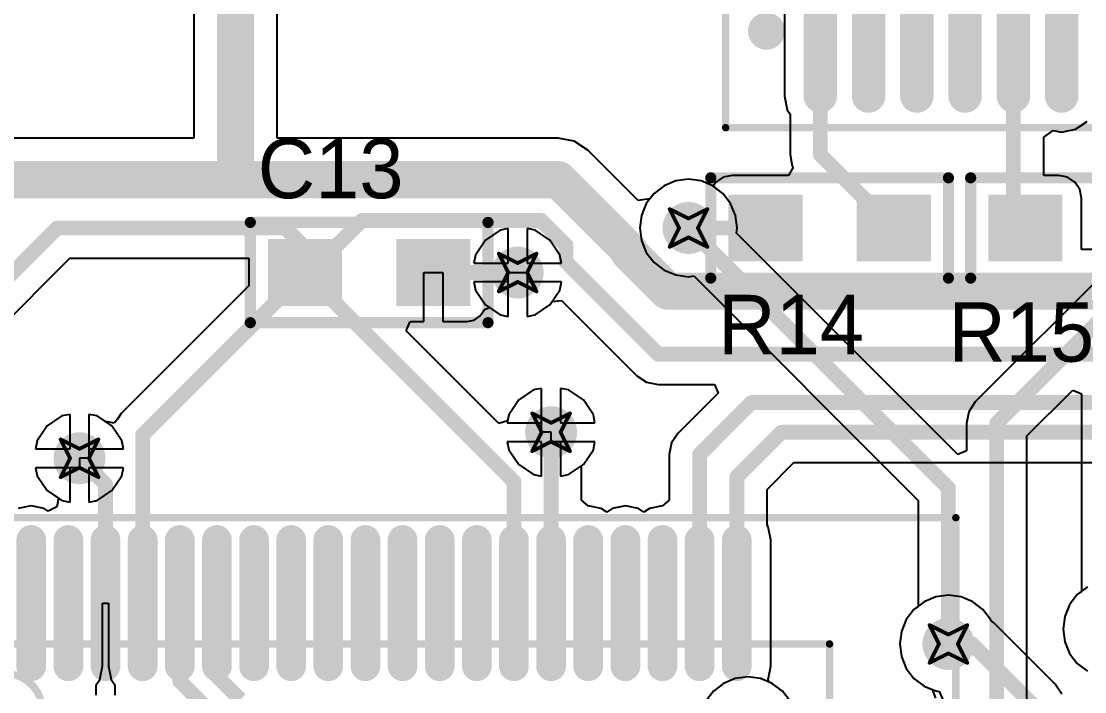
# Model space of a CAD drawing. Header units: millimetres. Extents: x 21 to 336, y 20 to 129.
# Drawn here: x 45.02 to 59.34, y 58.86 to 67.88 of the extents above; entities that cross this region are included whole.
import ezdxf

# ---------------------------------------------------------------- set-up
doc = ezdxf.new("R2010")
doc.units = ezdxf.units.MM
for name, color, linetype in [('BottomLayer', 5, 'Continuous'), ('DrillDrawing', 1, 'Continuous'), ('Mechanical13', 56, 'Continuous'), ('Mechanical15', 56, 'Continuous'), ('MultiLayer', 9, 'Continuous'), ('TopLayer', 1, 'Continuous'), ('TopOverlay', 2, 'Continuous'), ('TopPaste', 8, 'Continuous'), ('TopSolder', 216, 'Continuous')]:
    doc.layers.add(name, color=color, linetype=linetype)

# ---------------------------------------------------------------- blocks, each defined once
blk = doc.blocks.new('LQFP80_N_18')
at = {"layer": 'Mechanical13', "const_width": 0.1}
for points in [[(-6, 6), (6, 6)], [(6, -6), (6, 6)]]:
    blk.add_lwpolyline(points, dxfattribs=at)
at = {"layer": 'Mechanical13'}
for points, const_width in [([(5.975, 6, 1), (6.025, 6, 1)], 0.05), ([(5.975, 6, 1), (6.025, 6, 1)], 0.05), ([(-4.6, 5.1, 1), (-5.6, 5.1, 1)], 0.1)]:
    blk.add_lwpolyline(points, format="xyb", close=True, dxfattribs=dict(at, const_width=const_width))
at = {"layer": 'Mechanical15', "const_width": 0.1}
for points in [[(-7.7, 7.7), (7.7, 7.7)], [(7.7, -7.7), (7.7, 7.7)]]:
    blk.add_lwpolyline(points, dxfattribs=at)
at = {"layer": 'Mechanical15', "const_width": 0.05}
blk.add_lwpolyline([(7.675, 7.7, 1), (7.725, 7.7, 1)], format="xyb", close=True, dxfattribs=at)
blk.add_lwpolyline([(7.675, 7.7, 1), (7.725, 7.7, 1)], format="xyb", close=True, dxfattribs=at)
at = {"layer": 'TopLayer', "const_width": 0.3}
for points in [[(-4.75, 7.4), (-4.75, 5.7)], [(-4.25, 7.4), (-4.25, 5.7)], [(-3.75, 7.4), (-3.75, 5.7)], [(-3.25, 7.4), (-3.25, 5.7)], [(-2.75, 7.4), (-2.75, 5.7)], [(-2.25, 7.4), (-2.25, 5.7)], [(-1.75, 7.4), (-1.75, 5.7)], [(-1.25, 7.4), (-1.25, 5.7)], [(-0.75, 7.4), (-0.75, 5.7)], [(-0.25, 7.4), (-0.25, 5.7)], [(0.25, 7.4), (0.25, 5.7)], [(0.75, 7.4), (0.75, 5.7)], [(1.25, 7.4), (1.25, 5.7)], [(1.75, 7.4), (1.75, 5.7)], [(2.25, 7.4), (2.25, 5.7)], [(2.75, 7.4), (2.75, 5.7)], [(3.25, 7.4), (3.25, 5.7)], [(3.75, 7.4), (3.75, 5.7)], [(4.25, 7.4), (4.25, 5.7)], [(4.75, 7.4), (4.75, 5.7)]]:
    blk.add_lwpolyline(points, dxfattribs=at)
at = {"layer": 'TopLayer', "const_width": 0.15}
for points in [[(-4.825, 7.4, 1), (-4.675, 7.4, 1)], [(-4.325, 7.4, 1), (-4.175, 7.4, 1)], [(-3.825, 7.4, 1), (-3.675, 7.4, 1)], [(-3.325, 7.4, 1), (-3.175, 7.4, 1)], [(-2.825, 7.4, 1), (-2.675, 7.4, 1)], [(-2.325, 7.4, 1), (-2.175, 7.4, 1)], [(-1.825, 7.4, 1), (-1.675, 7.4, 1)], [(-1.325, 7.4, 1), (-1.175, 7.4, 1)], [(-0.825, 7.4, 1), (-0.675, 7.4, 1)], [(-0.325, 7.4, 1), (-0.175, 7.4, 1)], [(0.175, 7.4, 1), (0.325, 7.4, 1)], [(0.675, 7.4, 1), (0.825, 7.4, 1)], [(1.175, 7.4, 1), (1.325, 7.4, 1)], [(1.675, 7.4, 1), (1.825, 7.4, 1)], [(2.175, 7.4, 1), (2.325, 7.4, 1)], [(2.675, 7.4, 1), (2.825, 7.4, 1)], [(3.175, 7.4, 1), (3.325, 7.4, 1)], [(3.675, 7.4, 1), (3.825, 7.4, 1)], [(4.175, 7.4, 1), (4.325, 7.4, 1)], [(4.675, 7.4, 1), (4.825, 7.4, 1)], [(-4.825, 5.7, 1), (-4.675, 5.7, 1)], [(-4.325, 5.7, 1), (-4.175, 5.7, 1)], [(-3.825, 5.7, 1), (-3.675, 5.7, 1)], [(-3.325, 5.7, 1), (-3.175, 5.7, 1)], [(-2.825, 5.7, 1), (-2.675, 5.7, 1)], [(-2.325, 5.7, 1), (-2.175, 5.7, 1)], [(-1.825, 5.7, 1), (-1.675, 5.7, 1)], [(-1.325, 5.7, 1), (-1.175, 5.7, 1)], [(-0.825, 5.7, 1), (-0.675, 5.7, 1)], [(-0.325, 5.7, 1), (-0.175, 5.7, 1)], [(0.175, 5.7, 1), (0.325, 5.7, 1)], [(0.675, 5.7, 1), (0.825, 5.7, 1)], [(1.175, 5.7, 1), (1.325, 5.7, 1)], [(1.675, 5.7, 1), (1.825, 5.7, 1)], [(2.175, 5.7, 1), (2.325, 5.7, 1)], [(2.675, 5.7, 1), (2.825, 5.7, 1)], [(3.175, 5.7, 1), (3.325, 5.7, 1)], [(3.675, 5.7, 1), (3.825, 5.7, 1)], [(4.175, 5.7, 1), (4.325, 5.7, 1)], [(4.675, 5.7, 1), (4.825, 5.7, 1)]]:
    blk.add_lwpolyline(points, format="xyb", close=True, dxfattribs=at)
at = {"layer": 'TopPaste', "const_width": 0.3}
for points in [[(-4.75, 7.4), (-4.75, 5.7)], [(-4.25, 7.4), (-4.25, 5.7)], [(-3.75, 7.4), (-3.75, 5.7)], [(-3.25, 7.4), (-3.25, 5.7)], [(-2.75, 7.4), (-2.75, 5.7)], [(-2.25, 7.4), (-2.25, 5.7)], [(-1.75, 7.4), (-1.75, 5.7)], [(-1.25, 7.4), (-1.25, 5.7)], [(-0.75, 7.4), (-0.75, 5.7)], [(-0.25, 7.4), (-0.25, 5.7)], [(0.25, 7.4), (0.25, 5.7)], [(0.75, 7.4), (0.75, 5.7)], [(1.25, 7.4), (1.25, 5.7)], [(1.75, 7.4), (1.75, 5.7)], [(2.25, 7.4), (2.25, 5.7)], [(2.75, 7.4), (2.75, 5.7)], [(3.25, 7.4), (3.25, 5.7)], [(3.75, 7.4), (3.75, 5.7)], [(4.25, 7.4), (4.25, 5.7)], [(4.75, 7.4), (4.75, 5.7)]]:
    blk.add_lwpolyline(points, dxfattribs=at)
at = {"layer": 'TopPaste', "const_width": 0.15}
for points in [[(-4.825, 7.4, 1), (-4.675, 7.4, 1)], [(-4.325, 7.4, 1), (-4.175, 7.4, 1)], [(-3.825, 7.4, 1), (-3.675, 7.4, 1)], [(-3.325, 7.4, 1), (-3.175, 7.4, 1)], [(-2.825, 7.4, 1), (-2.675, 7.4, 1)], [(-2.325, 7.4, 1), (-2.175, 7.4, 1)], [(-1.825, 7.4, 1), (-1.675, 7.4, 1)], [(-1.325, 7.4, 1), (-1.175, 7.4, 1)], [(-0.825, 7.4, 1), (-0.675, 7.4, 1)], [(-0.325, 7.4, 1), (-0.175, 7.4, 1)], [(0.175, 7.4, 1), (0.325, 7.4, 1)], [(0.675, 7.4, 1), (0.825, 7.4, 1)], [(1.175, 7.4, 1), (1.325, 7.4, 1)], [(1.675, 7.4, 1), (1.825, 7.4, 1)], [(2.175, 7.4, 1), (2.325, 7.4, 1)], [(2.675, 7.4, 1), (2.825, 7.4, 1)], [(3.175, 7.4, 1), (3.325, 7.4, 1)], [(3.675, 7.4, 1), (3.825, 7.4, 1)], [(4.175, 7.4, 1), (4.325, 7.4, 1)], [(4.675, 7.4, 1), (4.825, 7.4, 1)], [(-4.825, 5.7, 1), (-4.675, 5.7, 1)], [(-4.325, 5.7, 1), (-4.175, 5.7, 1)], [(-3.825, 5.7, 1), (-3.675, 5.7, 1)], [(-3.325, 5.7, 1), (-3.175, 5.7, 1)], [(-2.825, 5.7, 1), (-2.675, 5.7, 1)], [(-2.325, 5.7, 1), (-2.175, 5.7, 1)], [(-1.825, 5.7, 1), (-1.675, 5.7, 1)], [(-1.325, 5.7, 1), (-1.175, 5.7, 1)], [(-0.825, 5.7, 1), (-0.675, 5.7, 1)], [(-0.325, 5.7, 1), (-0.175, 5.7, 1)], [(0.175, 5.7, 1), (0.325, 5.7, 1)], [(0.675, 5.7, 1), (0.825, 5.7, 1)], [(1.175, 5.7, 1), (1.325, 5.7, 1)], [(1.675, 5.7, 1), (1.825, 5.7, 1)], [(2.175, 5.7, 1), (2.325, 5.7, 1)], [(2.675, 5.7, 1), (2.825, 5.7, 1)], [(3.175, 5.7, 1), (3.325, 5.7, 1)], [(3.675, 5.7, 1), (3.825, 5.7, 1)], [(4.175, 5.7, 1), (4.325, 5.7, 1)], [(4.675, 5.7, 1), (4.825, 5.7, 1)]]:
    blk.add_lwpolyline(points, format="xyb", close=True, dxfattribs=at)
at = {"layer": 'TopSolder', "const_width": 0.4}
for points in [[(-4.75, 7.4), (-4.75, 5.7)], [(-4.25, 7.4), (-4.25, 5.7)], [(-3.75, 7.4), (-3.75, 5.7)], [(-3.25, 7.4), (-3.25, 5.7)], [(-2.75, 7.4), (-2.75, 5.7)], [(-2.25, 7.4), (-2.25, 5.7)], [(-1.75, 7.4), (-1.75, 5.7)], [(-1.25, 7.4), (-1.25, 5.7)], [(-0.75, 7.4), (-0.75, 5.7)], [(-0.25, 7.4), (-0.25, 5.7)], [(0.25, 7.4), (0.25, 5.7)], [(0.75, 7.4), (0.75, 5.7)], [(1.25, 7.4), (1.25, 5.7)], [(1.75, 7.4), (1.75, 5.7)], [(2.25, 7.4), (2.25, 5.7)], [(2.75, 7.4), (2.75, 5.7)], [(3.25, 7.4), (3.25, 5.7)], [(3.75, 7.4), (3.75, 5.7)], [(4.25, 7.4), (4.25, 5.7)], [(4.75, 7.4), (4.75, 5.7)]]:
    blk.add_lwpolyline(points, dxfattribs=at)
at = {"layer": 'TopSolder', "const_width": 0.2}
for points in [[(-4.85, 7.4, 1), (-4.65, 7.4, 1)], [(-4.35, 7.4, 1), (-4.15, 7.4, 1)], [(-3.85, 7.4, 1), (-3.65, 7.4, 1)], [(-3.35, 7.4, 1), (-3.15, 7.4, 1)], [(-2.85, 7.4, 1), (-2.65, 7.4, 1)], [(-2.35, 7.4, 1), (-2.15, 7.4, 1)], [(-1.85, 7.4, 1), (-1.65, 7.4, 1)], [(-1.35, 7.4, 1), (-1.15, 7.4, 1)], [(-0.85, 7.4, 1), (-0.65, 7.4, 1)], [(-0.35, 7.4, 1), (-0.15, 7.4, 1)], [(0.15, 7.4, 1), (0.35, 7.4, 1)], [(0.65, 7.4, 1), (0.85, 7.4, 1)], [(1.15, 7.4, 1), (1.35, 7.4, 1)], [(1.65, 7.4, 1), (1.85, 7.4, 1)], [(2.15, 7.4, 1), (2.35, 7.4, 1)], [(2.65, 7.4, 1), (2.85, 7.4, 1)], [(3.15, 7.4, 1), (3.35, 7.4, 1)], [(3.65, 7.4, 1), (3.85, 7.4, 1)], [(4.15, 7.4, 1), (4.35, 7.4, 1)], [(4.65, 7.4, 1), (4.85, 7.4, 1)], [(-4.85, 5.7, 1), (-4.65, 5.7, 1)], [(-4.35, 5.7, 1), (-4.15, 5.7, 1)], [(-3.85, 5.7, 1), (-3.65, 5.7, 1)], [(-3.35, 5.7, 1), (-3.15, 5.7, 1)], [(-2.85, 5.7, 1), (-2.65, 5.7, 1)], [(-2.35, 5.7, 1), (-2.15, 5.7, 1)], [(-1.85, 5.7, 1), (-1.65, 5.7, 1)], [(-1.35, 5.7, 1), (-1.15, 5.7, 1)], [(-0.85, 5.7, 1), (-0.65, 5.7, 1)], [(-0.35, 5.7, 1), (-0.15, 5.7, 1)], [(0.15, 5.7, 1), (0.35, 5.7, 1)], [(0.65, 5.7, 1), (0.85, 5.7, 1)], [(1.15, 5.7, 1), (1.35, 5.7, 1)], [(1.65, 5.7, 1), (1.85, 5.7, 1)], [(2.15, 5.7, 1), (2.35, 5.7, 1)], [(2.65, 5.7, 1), (2.85, 5.7, 1)], [(3.15, 5.7, 1), (3.35, 5.7, 1)], [(3.65, 5.7, 1), (3.85, 5.7, 1)], [(4.15, 5.7, 1), (4.35, 5.7, 1)], [(4.65, 5.7, 1), (4.85, 5.7, 1)]]:
    blk.add_lwpolyline(points, format="xyb", close=True, dxfattribs=at)
blk = doc.blocks.new('SSOP_28_N_21')
at = {"layer": 'Mechanical15', "const_width": 0.1}
for points in [[(-4.75, 5.5), (-4.75, -5.5)], [(-4.75, 5.5), (4.75, 5.5)]]:
    blk.add_lwpolyline(points, dxfattribs=at)
at = {"layer": 'Mechanical15', "const_width": 0.05}
blk.add_lwpolyline([(-4.775, 5.5, 1), (-4.725, 5.5, 1)], format="xyb", close=True, dxfattribs=at)
blk.add_lwpolyline([(-4.775, 5.5, 1), (-4.725, 5.5, 1)], format="xyb", close=True, dxfattribs=at)
at = {"layer": 'TopLayer', "const_width": 0.35}
for points in [[(-4.325, 4.225), (-2.575, 4.225)], [(-4.325, 3.575), (-2.575, 3.575)], [(-4.325, 2.925), (-2.575, 2.925)], [(-4.325, 2.275), (-2.575, 2.275)], [(-4.325, 1.625), (-2.575, 1.625)], [(-4.325, 0.975), (-2.575, 0.975)]]:
    blk.add_lwpolyline(points, dxfattribs=at)
at = {"layer": 'TopLayer', "const_width": 0.175}
for points in [[(-4.412, 4.225, 1), (-4.237, 4.225, 1)], [(-4.412, 3.575, 1), (-4.237, 3.575, 1)], [(-4.412, 2.925, 1), (-4.237, 2.925, 1)], [(-4.412, 2.275, 1), (-4.237, 2.275, 1)], [(-4.412, 1.625, 1), (-4.237, 1.625, 1)], [(-4.412, 0.975, 1), (-4.237, 0.975, 1)]]:
    blk.add_lwpolyline(points, format="xyb", close=True, dxfattribs=at)
at = {"layer": 'TopOverlay'}
for points, const_width in [([(-3.325, 4.95, 1), (-3.575, 4.95, 1)], 0.25), ([(-3.637, 4.95, 1), (-3.512, 4.95, 1)], 0.125), ([(-3.387, 4.95, 1), (-3.262, 4.95, 1)], 0.125)]:
    blk.add_lwpolyline(points, format="xyb", close=True, dxfattribs=dict(at, const_width=const_width))
at = {"layer": 'TopPaste', "const_width": 0.35}
for points in [[(-4.325, 4.225), (-2.575, 4.225)], [(-4.325, 3.575), (-2.575, 3.575)], [(-4.325, 2.925), (-2.575, 2.925)], [(-4.325, 2.275), (-2.575, 2.275)], [(-4.325, 1.625), (-2.575, 1.625)], [(-4.325, 0.975), (-2.575, 0.975)]]:
    blk.add_lwpolyline(points, dxfattribs=at)
at = {"layer": 'TopPaste', "const_width": 0.175}
for points in [[(-4.412, 4.225, 1), (-4.237, 4.225, 1)], [(-4.412, 3.575, 1), (-4.237, 3.575, 1)], [(-4.412, 2.925, 1), (-4.237, 2.925, 1)], [(-4.412, 2.275, 1), (-4.237, 2.275, 1)], [(-4.412, 1.625, 1), (-4.237, 1.625, 1)], [(-4.412, 0.975, 1), (-4.237, 0.975, 1)]]:
    blk.add_lwpolyline(points, format="xyb", close=True, dxfattribs=at)
at = {"layer": 'TopSolder', "const_width": 0.45}
for points in [[(-4.325, 4.225), (-2.575, 4.225)], [(-4.325, 3.575), (-2.575, 3.575)], [(-4.325, 2.925), (-2.575, 2.925)], [(-4.325, 2.275), (-2.575, 2.275)], [(-4.325, 1.625), (-2.575, 1.625)], [(-4.325, 0.975), (-2.575, 0.975)]]:
    blk.add_lwpolyline(points, dxfattribs=at)
at = {"layer": 'TopSolder', "const_width": 0.225}
for points in [[(-4.437, 4.225, 1), (-4.212, 4.225, 1)], [(-4.437, 3.575, 1), (-4.212, 3.575, 1)], [(-4.437, 2.925, 1), (-4.212, 2.925, 1)], [(-4.437, 2.275, 1), (-4.212, 2.275, 1)], [(-4.437, 1.625, 1), (-4.212, 1.625, 1)], [(-4.437, 0.975, 1), (-4.212, 0.975, 1)]]:
    blk.add_lwpolyline(points, format="xyb", close=True, dxfattribs=at)
blk = doc.blocks.new('SMD_RC0603_46')
at = {"layer": 'TopLayer'}
for points in [[(-1.314, -0.4), (-0.414, -0.4), (-1.314, 0.4), (-0.414, 0.4)], [(0.414, -0.4), (1.314, -0.4), (0.414, 0.4), (1.314, 0.4)]]:
    blk.add_solid(points, dxfattribs=at)
at = {"layer": 'TopOverlay', "const_width": 0.15}
for points in [[(-1.6, 0.675), (1.6, 0.675)], [(-1.6, -0.675), (-1.6, 0.675)], [(1.6, -0.675), (1.6, 0.675)], [(-1.6, -0.675), (1.6, -0.675)]]:
    blk.add_lwpolyline(points, dxfattribs=at)
at = {"layer": 'TopOverlay', "const_width": 0.075}
for points in [[(-1.638, 0.675, 1), (-1.563, 0.675, 1)], [(-1.638, 0.675, 1), (-1.563, 0.675, 1)], [(1.563, 0.675, 1), (1.638, 0.675, 1)], [(1.563, 0.675, 1), (1.638, 0.675, 1)], [(-1.638, -0.675, 1), (-1.563, -0.675, 1)], [(-1.638, -0.675, 1), (-1.563, -0.675, 1)], [(1.563, -0.675, 1), (1.638, -0.675, 1)], [(1.563, -0.675, 1), (1.638, -0.675, 1)]]:
    blk.add_lwpolyline(points, format="xyb", close=True, dxfattribs=at)
at = {"layer": 'TopPaste'}
for points in [[(-1.314, -0.4), (-0.414, -0.4), (-1.314, 0.4), (-0.414, 0.4)], [(0.414, -0.4), (1.314, -0.4), (0.414, 0.4), (1.314, 0.4)]]:
    blk.add_solid(points, dxfattribs=at)
at = {"layer": 'TopSolder'}
for points in [[(-1.364, -0.45), (-0.364, -0.45), (-1.364, 0.45), (-0.364, 0.45)], [(0.364, -0.45), (1.364, -0.45), (0.364, 0.45), (1.364, 0.45)]]:
    blk.add_solid(points, dxfattribs=at)
blk = doc.blocks.new('SMD_RC0603_47')
at = {"layer": 'TopLayer'}
for points in [[(-1.314, -0.4), (-0.414, -0.4), (-1.314, 0.4), (-0.414, 0.4)], [(0.414, -0.4), (1.314, -0.4), (0.414, 0.4), (1.314, 0.4)]]:
    blk.add_solid(points, dxfattribs=at)
at = {"layer": 'TopOverlay', "const_width": 0.15}
for points in [[(1.6, 0.675), (-1.6, 0.675)], [(-1.6, 0.675), (-1.6, -0.675)], [(1.6, 0.675), (1.6, -0.675)], [(1.6, -0.675), (-1.6, -0.675)]]:
    blk.add_lwpolyline(points, dxfattribs=at)
at = {"layer": 'TopOverlay', "const_width": 0.075}
for points in [[(-1.638, 0.675, 1), (-1.563, 0.675, 1)], [(-1.638, 0.675, 1), (-1.563, 0.675, 1)], [(1.563, 0.675, 1), (1.638, 0.675, 1)], [(1.563, 0.675, 1), (1.638, 0.675, 1)], [(-1.638, -0.675, 1), (-1.563, -0.675, 1)], [(-1.638, -0.675, 1), (-1.563, -0.675, 1)], [(1.563, -0.675, 1), (1.638, -0.675, 1)], [(1.563, -0.675, 1), (1.638, -0.675, 1)]]:
    blk.add_lwpolyline(points, format="xyb", close=True, dxfattribs=at)
at = {"layer": 'TopPaste'}
for points in [[(-1.314, -0.4), (-0.414, -0.4), (-1.314, 0.4), (-0.414, 0.4)], [(0.414, -0.4), (1.314, -0.4), (0.414, 0.4), (1.314, 0.4)]]:
    blk.add_solid(points, dxfattribs=at)
at = {"layer": 'TopSolder'}
for points in [[(-1.364, -0.45), (-0.364, -0.45), (-1.364, 0.45), (-0.364, 0.45)], [(0.364, -0.45), (1.364, -0.45), (0.364, 0.45), (1.364, 0.45)]]:
    blk.add_solid(points, dxfattribs=at)
blk = doc.blocks.new('SMD_RC0603_70')
at = {"layer": 'TopLayer'}
for points in [[(-1.314, -0.4), (-0.414, -0.4), (-1.314, 0.4), (-0.414, 0.4)], [(0.414, -0.4), (1.314, -0.4), (0.414, 0.4), (1.314, 0.4)]]:
    blk.add_solid(points, dxfattribs=at)
at = {"layer": 'TopOverlay', "const_width": 0.15}
for points in [[(1.6, 0.675), (-1.6, 0.675)], [(-1.6, 0.675), (-1.6, -0.675)], [(1.6, 0.675), (1.6, -0.675)], [(1.6, -0.675), (-1.6, -0.675)]]:
    blk.add_lwpolyline(points, dxfattribs=at)
at = {"layer": 'TopOverlay', "const_width": 0.075}
for points in [[(-1.638, 0.675, 1), (-1.563, 0.675, 1)], [(-1.638, 0.675, 1), (-1.563, 0.675, 1)], [(1.563, 0.675, 1), (1.638, 0.675, 1)], [(1.563, 0.675, 1), (1.638, 0.675, 1)], [(-1.638, -0.675, 1), (-1.563, -0.675, 1)], [(-1.638, -0.675, 1), (-1.563, -0.675, 1)], [(1.563, -0.675, 1), (1.638, -0.675, 1)], [(1.563, -0.675, 1), (1.638, -0.675, 1)]]:
    blk.add_lwpolyline(points, format="xyb", close=True, dxfattribs=at)
at = {"layer": 'TopPaste'}
for points in [[(-1.314, -0.4), (-0.414, -0.4), (-1.314, 0.4), (-0.414, 0.4)], [(0.414, -0.4), (1.314, -0.4), (0.414, 0.4), (1.314, 0.4)]]:
    blk.add_solid(points, dxfattribs=at)
at = {"layer": 'TopSolder'}
for points in [[(-1.364, -0.45), (-0.364, -0.45), (-1.364, 0.45), (-0.364, 0.45)], [(0.364, -0.45), (1.364, -0.45), (0.364, 0.45), (1.364, 0.45)]]:
    blk.add_solid(points, dxfattribs=at)

msp = doc.modelspace()

# ---------------------------------------------------------------- linework, layer by layer
at = {"layer": 'BottomLayer'}
for p, q in [((53.83, 65.733), (53.672, 65.668)), ((54, 65.756), (53.83, 65.733)), ((54.17, 65.733), (54, 65.756)), ((54.328, 65.668), (54.17, 65.733)), ((53.672, 65.668), (53.536, 65.564)), ((54.464, 65.564), (54.328, 65.668)), ((53.536, 65.564), (53.432, 65.428)), ((54.568, 65.428), (54.464, 65.564)), ((53.432, 65.428), (53.367, 65.27)), ((54.633, 65.27), (54.568, 65.428)), ((60.492, 65.388), (57.862, 62.758)), ((53.367, 65.27), (53.344, 65.1)), ((54.656, 65.1), (54.633, 65.27)), ((51.464, 65.069), (51.265, 64.935)), ((51.573, 65.091), (51.464, 65.069)), ((51.573, 64.627), (51.573, 65.091)), ((51.936, 65.069), (51.827, 65.091)), ((51.827, 65.091), (51.827, 64.627)), ((52.135, 64.935), (51.936, 65.069)), ((53.344, 65.1), (53.367, 64.93)), ((54.646, 65.03), (54.656, 65.1)), ((57.625, 62.052), (54.646, 65.03)), ((51.265, 64.935), (51.131, 64.736)), ((52.269, 64.736), (52.135, 64.935)), ((53.367, 64.93), (53.432, 64.772)), ((51.131, 64.736), (51.109, 64.627)), ((52.291, 64.627), (52.269, 64.736)), ((53.432, 64.772), (53.536, 64.636)), ((51.109, 64.627), (51.573, 64.627)), ((51.827, 64.627), (52.291, 64.627)), ((53.536, 64.636), (53.672, 64.532)), ((53.672, 64.532), (53.83, 64.467)), ((53.83, 64.467), (54, 64.444)), ((54, 64.444), (54.07, 64.454)), ((54.07, 64.454), (57.092, 61.431)), ((51.573, 64.373), (51.109, 64.373)), ((51.109, 64.373), (51.131, 64.264)), ((51.573, 63.909), (51.573, 64.373)), ((52.291, 64.373), (51.827, 64.373)), ((51.827, 64.373), (51.827, 63.909)), ((52.269, 64.264), (52.291, 64.373)), ((51.131, 64.264), (51.265, 64.065)), ((52.135, 64.065), (52.269, 64.264)), ((51.265, 64.065), (51.464, 63.931)), ((51.936, 63.931), (52.135, 64.065)), ((51.464, 63.931), (51.573, 63.909)), ((51.827, 63.909), (51.936, 63.931)), ((51.914, 62.919), (51.715, 62.785)), ((52.023, 62.941), (51.914, 62.919)), ((52.023, 62.477), (52.023, 62.941)), ((52.386, 62.919), (52.277, 62.941)), ((52.277, 62.941), (52.277, 62.477)), ((52.585, 62.785), (52.386, 62.919)), ((58.558, 62.3), (59.175, 62.917)), ((59.175, 62.917), (59.292, 62.869)), ((59.292, 62.869), (59.292, 60.206)), ((51.715, 62.785), (51.581, 62.586)), ((52.719, 62.586), (52.585, 62.785)), ((57.862, 62.758), (57.773, 62.625)), ((45.673, 62.591), (45.564, 62.569)), ((45.673, 62.127), (45.673, 62.591)), ((46.036, 62.569), (45.927, 62.591)), ((45.927, 62.591), (45.927, 62.127)), ((51.581, 62.586), (51.559, 62.477)), ((52.741, 62.477), (52.719, 62.586)), ((57.773, 62.625), (57.742, 62.469)), ((45.564, 62.569), (45.365, 62.435)), ((46.235, 62.435), (46.036, 62.569)), ((51.559, 62.477), (52.023, 62.477)), ((52.277, 62.477), (52.741, 62.477)), ((57.742, 62.469), (57.742, 62.469)), ((57.742, 62.469), (57.742, 62.101)), ((45.365, 62.435), (45.231, 62.236)), ((46.369, 62.236), (46.235, 62.435)), ((58.558, 58.741), (58.558, 62.3)), ((45.231, 62.236), (45.209, 62.127)), ((46.391, 62.127), (46.369, 62.236)), ((52.023, 62.223), (51.559, 62.223)), ((51.559, 62.223), (51.581, 62.114)), ((52.023, 61.759), (52.023, 62.223)), ((52.741, 62.223), (52.277, 62.223)), ((52.277, 62.223), (52.277, 61.759)), ((52.719, 62.114), (52.741, 62.223)), ((45.209, 62.127), (45.673, 62.127)), ((45.927, 62.127), (46.391, 62.127)), ((51.581, 62.114), (51.715, 61.915)), ((52.585, 61.915), (52.719, 62.114)), ((57.742, 62.101), (57.625, 62.052)), ((45.673, 61.873), (45.209, 61.873)), ((45.209, 61.873), (45.231, 61.764)), ((45.673, 61.409), (45.673, 61.873)), ((46.391, 61.873), (45.927, 61.873)), ((45.927, 61.873), (45.927, 61.409)), ((46.369, 61.764), (46.391, 61.873)), ((51.715, 61.915), (51.914, 61.781)), ((52.386, 61.781), (52.585, 61.915)), ((45.231, 61.764), (45.365, 61.565)), ((46.235, 61.565), (46.369, 61.764)), ((51.914, 61.781), (52.023, 61.759)), ((52.277, 61.759), (52.386, 61.781)), ((45.365, 61.565), (45.564, 61.431)), ((46.036, 61.431), (46.235, 61.565)), ((45.564, 61.431), (45.673, 61.409)), ((45.927, 61.409), (46.036, 61.431)), ((57.092, 61.431), (57.092, 60.006)), ((59.236, 60.164), (59.132, 60.028)), ((59.292, 60.206), (59.236, 60.164)), ((57.092, 60.006), (57.036, 59.964)), ((59.132, 60.028), (59.067, 59.87)), ((57.036, 59.964), (56.932, 59.828)), ((59.067, 59.87), (59.044, 59.7)), ((56.932, 59.828), (56.867, 59.67)), ((56.867, 59.67), (56.844, 59.5)), ((59.044, 59.7), (59.067, 59.53)), ((56.844, 59.5), (56.867, 59.33)), ((59.067, 59.53), (59.132, 59.372)), ((56.867, 59.33), (56.932, 59.172)), ((59.132, 59.372), (59.236, 59.236)), ((56.932, 59.172), (57.036, 59.036)), ((59.236, 59.236), (59.372, 59.132)), ((54.63, 59.033), (54.472, 58.968)), ((54.8, 59.056), (54.63, 59.033)), ((54.97, 59.033), (54.8, 59.056)), ((55.128, 58.968), (54.97, 59.033)), ((57.036, 59.036), (57.172, 58.932)), ((54.336, 58.864), (54.232, 58.728)), ((54.472, 58.968), (54.336, 58.864)), ((55.264, 58.864), (55.128, 58.968)), ((55.368, 58.728), (55.264, 58.864)), ((57.172, 58.932), (57.33, 58.867)), ((57.33, 58.867), (57.374, 58.861)), ((57.374, 58.861), (57.432, 58.728))]:
    msp.add_line(p, q, dxfattribs=at)
for points, const_width in [([(53.825, 65.1, 1), (54.175, 65.1, 1)], 0.35), ([(53.95, 65.1, 1), (54.05, 65.1, 1)], 0.1), ([(53.95, 65.1, 1), (54.05, 65.1, 1)], 0.1), ([(53.95, 64.9, 1), (54.05, 64.9, 1)], 0.1), ([(51.525, 64.5, 1), (51.875, 64.5, 1)], 0.35), ([(51.975, 62.35, 1), (52.325, 62.35, 1)], 0.35), ([(52.05, 62.4, 1), (52.15, 62.4, 1)], 0.1), ([(52.1, 62.35, 1), (52.2, 62.35, 1)], 0.1), ([(58.1, 62.469, 1), (58.2, 62.469, 1)], 0.1), ([(58.1, 62.469, 1), (58.2, 62.469, 1)], 0.1), ([(45.625, 62, 1), (45.975, 62, 1)], 0.35), ([(57.45, 61.6, 1), (57.55, 61.6, 1)], 0.1), ([(57.45, 61.6, 1), (57.55, 61.6, 1)], 0.1), ([(57.325, 59.5, 1), (57.675, 59.5, 1)], 0.35), ([(57.45, 59.5, 1), (57.55, 59.5, 1)], 0.1)]:
    msp.add_lwpolyline(points, format="xyb", close=True, dxfattribs=dict(at, const_width=const_width))
at = {"layer": 'BottomLayer', "const_width": 0.2}
for points in [[(54, 65.1), (57.5, 61.6)], [(54, 64.9), (54, 65.1)], [(58.15, 62.469), (60.781, 65.1)], [(52.1, 62.4), (52.15, 62.35)], [(58.15, 58.55), (58.15, 62.469)], [(57.5, 59.5), (57.5, 61.6)]]:
    msp.add_lwpolyline(points, dxfattribs=at)
at = {"layer": 'DrillDrawing', "const_width": 0.0508}
for points in [[(53.746, 65.354), (54, 65.227)], [(53.746, 65.354), (53.873, 65.1)], [(54, 65.227), (54.254, 65.354)], [(54.127, 65.1), (54.254, 65.354)], [(53.746, 64.846), (53.873, 65.1)], [(54.127, 65.1), (54.254, 64.846)], [(53.746, 64.846), (54, 64.973)], [(54, 64.973), (54.254, 64.846)], [(51.446, 64.754), (51.7, 64.627)], [(51.446, 64.754), (51.573, 64.5)], [(51.7, 64.627), (51.954, 64.754)], [(51.827, 64.5), (51.954, 64.754)], [(51.446, 64.246), (51.573, 64.5)], [(51.827, 64.5), (51.954, 64.246)], [(51.446, 64.246), (51.7, 64.373)], [(51.7, 64.373), (51.954, 64.246)], [(51.896, 62.604), (52.15, 62.477)], [(51.896, 62.604), (52.023, 62.35)], [(52.15, 62.477), (52.404, 62.604)], [(52.277, 62.35), (52.404, 62.604)], [(51.896, 62.096), (52.023, 62.35)], [(52.277, 62.35), (52.404, 62.096)], [(45.546, 62.254), (45.8, 62.127)], [(45.546, 62.254), (45.673, 62)], [(45.8, 62.127), (46.054, 62.254)], [(45.927, 62), (46.054, 62.254)], [(51.896, 62.096), (52.15, 62.223)], [(52.15, 62.223), (52.404, 62.096)], [(45.546, 61.746), (45.673, 62)], [(45.927, 62), (46.054, 61.746)], [(45.546, 61.746), (45.8, 61.873)], [(45.8, 61.873), (46.054, 61.746)], [(57.246, 59.754), (57.5, 59.627)], [(57.246, 59.754), (57.373, 59.5)], [(57.5, 59.627), (57.754, 59.754)], [(57.627, 59.5), (57.754, 59.754)], [(57.246, 59.246), (57.373, 59.5)], [(57.627, 59.5), (57.754, 59.246)], [(57.246, 59.246), (57.5, 59.373)], [(57.5, 59.373), (57.754, 59.246)]]:
    msp.add_lwpolyline(points, dxfattribs=at)
at = {"layer": 'DrillDrawing', "const_width": 0.0254}
for points in [[(53.733, 65.354, 1), (53.759, 65.354, 1)], [(53.733, 65.354, 1), (53.759, 65.354, 1)], [(54.241, 65.354, 1), (54.267, 65.354, 1)], [(54.241, 65.354, 1), (54.267, 65.354, 1)], [(53.987, 65.227, 1), (54.013, 65.227, 1)], [(53.987, 65.227, 1), (54.013, 65.227, 1)], [(53.86, 65.1, 1), (53.886, 65.1, 1)], [(53.86, 65.1, 1), (53.886, 65.1, 1)], [(54.114, 65.1, 1), (54.14, 65.1, 1)], [(54.114, 65.1, 1), (54.14, 65.1, 1)], [(53.733, 64.846, 1), (53.759, 64.846, 1)], [(53.733, 64.846, 1), (53.759, 64.846, 1)], [(53.987, 64.973, 1), (54.013, 64.973, 1)], [(53.987, 64.973, 1), (54.013, 64.973, 1)], [(54.241, 64.846, 1), (54.267, 64.846, 1)], [(54.241, 64.846, 1), (54.267, 64.846, 1)], [(51.433, 64.754, 1), (51.459, 64.754, 1)], [(51.433, 64.754, 1), (51.459, 64.754, 1)], [(51.941, 64.754, 1), (51.967, 64.754, 1)], [(51.941, 64.754, 1), (51.967, 64.754, 1)], [(51.687, 64.627, 1), (51.713, 64.627, 1)], [(51.687, 64.627, 1), (51.713, 64.627, 1)], [(51.56, 64.5, 1), (51.586, 64.5, 1)], [(51.56, 64.5, 1), (51.586, 64.5, 1)], [(51.814, 64.5, 1), (51.84, 64.5, 1)], [(51.814, 64.5, 1), (51.84, 64.5, 1)], [(51.687, 64.373, 1), (51.713, 64.373, 1)], [(51.687, 64.373, 1), (51.713, 64.373, 1)], [(51.433, 64.246, 1), (51.459, 64.246, 1)], [(51.433, 64.246, 1), (51.459, 64.246, 1)], [(51.941, 64.246, 1), (51.967, 64.246, 1)], [(51.941, 64.246, 1), (51.967, 64.246, 1)], [(51.883, 62.604, 1), (51.909, 62.604, 1)], [(51.883, 62.604, 1), (51.909, 62.604, 1)], [(52.391, 62.604, 1), (52.417, 62.604, 1)], [(52.391, 62.604, 1), (52.417, 62.604, 1)], [(52.137, 62.477, 1), (52.163, 62.477, 1)], [(52.137, 62.477, 1), (52.163, 62.477, 1)], [(52.01, 62.35, 1), (52.036, 62.35, 1)], [(52.01, 62.35, 1), (52.036, 62.35, 1)], [(52.264, 62.35, 1), (52.29, 62.35, 1)], [(52.264, 62.35, 1), (52.29, 62.35, 1)], [(45.533, 62.254, 1), (45.559, 62.254, 1)], [(45.533, 62.254, 1), (45.559, 62.254, 1)], [(45.787, 62.127, 1), (45.813, 62.127, 1)], [(45.787, 62.127, 1), (45.813, 62.127, 1)], [(46.041, 62.254, 1), (46.067, 62.254, 1)], [(46.041, 62.254, 1), (46.067, 62.254, 1)], [(52.137, 62.223, 1), (52.163, 62.223, 1)], [(52.137, 62.223, 1), (52.163, 62.223, 1)], [(45.66, 62, 1), (45.686, 62, 1)], [(45.66, 62, 1), (45.686, 62, 1)], [(45.914, 62, 1), (45.94, 62, 1)], [(45.914, 62, 1), (45.94, 62, 1)], [(51.883, 62.096, 1), (51.909, 62.096, 1)], [(51.883, 62.096, 1), (51.909, 62.096, 1)], [(52.391, 62.096, 1), (52.417, 62.096, 1)], [(52.391, 62.096, 1), (52.417, 62.096, 1)], [(45.787, 61.873, 1), (45.813, 61.873, 1)], [(45.787, 61.873, 1), (45.813, 61.873, 1)], [(45.533, 61.746, 1), (45.559, 61.746, 1)], [(45.533, 61.746, 1), (45.559, 61.746, 1)], [(46.041, 61.746, 1), (46.067, 61.746, 1)], [(46.041, 61.746, 1), (46.067, 61.746, 1)], [(57.233, 59.754, 1), (57.259, 59.754, 1)], [(57.233, 59.754, 1), (57.259, 59.754, 1)], [(57.741, 59.754, 1), (57.767, 59.754, 1)], [(57.741, 59.754, 1), (57.767, 59.754, 1)], [(57.487, 59.627, 1), (57.513, 59.627, 1)], [(57.487, 59.627, 1), (57.513, 59.627, 1)], [(57.36, 59.5, 1), (57.386, 59.5, 1)], [(57.36, 59.5, 1), (57.386, 59.5, 1)], [(57.614, 59.5, 1), (57.64, 59.5, 1)], [(57.614, 59.5, 1), (57.64, 59.5, 1)], [(57.487, 59.373, 1), (57.513, 59.373, 1)], [(57.487, 59.373, 1), (57.513, 59.373, 1)], [(57.233, 59.246, 1), (57.259, 59.246, 1)], [(57.233, 59.246, 1), (57.259, 59.246, 1)], [(57.741, 59.246, 1), (57.767, 59.246, 1)], [(57.741, 59.246, 1), (57.767, 59.246, 1)]]:
    msp.add_lwpolyline(points, format="xyb", close=True, dxfattribs=at)
at = {"layer": 'MultiLayer', "const_width": 0.35}
for points in [[(53.825, 65.1, 1), (54.175, 65.1, 1)], [(51.525, 64.5, 1), (51.875, 64.5, 1)], [(51.975, 62.35, 1), (52.325, 62.35, 1)], [(45.625, 62, 1), (45.975, 62, 1)], [(57.325, 59.5, 1), (57.675, 59.5, 1)]]:
    msp.add_lwpolyline(points, format="xyb", close=True, dxfattribs=at)
at = {"layer": 'TopLayer'}
for p, q in [((47.339, 75.45), (47.339, 66.311)), ((48.461, 66.311), (48.461, 75.218)), ((55.291, 68.625), (55.291, 66.875)), ((55.291, 66.875), (55.328, 66.69)), ((55.328, 66.69), (55.367, 66.63)), ((55.367, 66.63), (55.367, 66.089)), ((59.21, 66.428), (59.367, 66.533)), ((47.339, 66.311), (39.434, 66.311)), ((52.247, 66.311), (48.461, 66.311)), ((52.461, 66.268), (52.247, 66.311)), ((58.783, 66.324), (58.91, 66.414)), ((58.783, 65.806), (58.783, 66.324)), ((58.91, 66.414), (59.025, 66.391)), ((59.025, 66.391), (59.21, 66.428)), ((52.643, 66.147), (52.461, 66.268)), ((53.322, 65.468), (52.643, 66.147)), ((55.367, 66.089), (55.367, 66.089)), ((55.367, 66.089), (55.398, 65.933)), ((55.408, 65.918), (55.348, 65.806)), ((55.398, 65.933), (55.408, 65.918)), ((53.83, 65.733), (53.672, 65.668)), ((54, 65.756), (53.83, 65.733)), ((54.17, 65.733), (54, 65.756)), ((54.328, 65.668), (54.17, 65.733)), ((54.469, 65.783), (54.37, 65.716)), ((54.586, 65.806), (54.469, 65.783)), ((55.348, 65.806), (54.586, 65.806)), ((58.986, 65.806), (58.783, 65.806)), ((59.103, 65.783), (58.986, 65.806)), ((59.203, 65.716), (59.103, 65.783)), ((53.672, 65.668), (53.536, 65.564)), ((54.339, 65.67), (54.328, 65.668)), ((54.37, 65.716), (54.339, 65.67)), ((59.269, 65.617), (59.203, 65.716)), ((59.292, 65.5), (59.269, 65.617)), ((53.48, 65.49), (53.322, 65.468)), ((53.536, 65.564), (53.48, 65.49)), ((59.292, 64.811), (59.292, 65.5)), ((59.508, 64.811), (59.292, 64.811)), ((41.988, 61.012), (45.669, 64.692)), ((45.669, 64.692), (48.081, 64.692)), ((48.081, 64.692), (48.081, 64.321)), ((50.437, 63.841), (50.437, 64.5)), ((50.437, 64.5), (50.691, 64.5)), ((50.691, 64.5), (50.691, 63.841)), ((51.573, 63.909), (51.573, 64.5)), ((51.573, 64.5), (51.827, 64.5)), ((51.827, 64.5), (51.827, 63.909)), ((48.081, 64.321), (46.362, 62.602)), ((51.253, 64.001), (51.319, 64.028)), ((51.319, 64.028), (51.464, 63.931)), ((51.936, 63.931), (52.135, 64.065)), ((52.135, 64.065), (52.166, 64.11)), ((52.166, 64.11), (52.292, 64.122)), ((52.292, 64.122), (53.303, 63.111)), ((51.113, 63.861), (51.197, 63.917)), ((51.197, 63.917), (51.253, 64.001)), ((51.464, 63.931), (51.573, 63.909)), ((51.827, 63.909), (51.936, 63.931)), ((50.199, 63.714), (50.252, 63.841)), ((50.252, 63.841), (50.437, 63.841)), ((50.691, 63.841), (51.014, 63.841)), ((51.014, 63.841), (51.113, 63.861)), ((51.444, 62.469), (50.199, 63.714)), ((53.303, 63.111), (53.303, 63.111)), ((53.303, 63.111), (53.435, 63.023)), ((53.435, 63.023), (53.591, 62.992)), ((51.914, 62.919), (51.715, 62.785)), ((52.023, 62.941), (51.914, 62.919)), ((52.023, 62.35), (52.023, 62.941)), ((52.386, 62.919), (52.277, 62.941)), ((52.277, 62.941), (52.277, 62.477)), ((52.585, 62.785), (52.386, 62.919)), ((53.591, 62.992), (53.591, 62.992)), ((53.591, 62.992), (54.349, 62.992)), ((54.398, 62.875), (53.862, 62.338)), ((54.349, 62.992), (54.398, 62.875)), ((51.715, 62.785), (51.581, 62.586)), ((52.719, 62.586), (52.585, 62.785)), ((45.673, 62.591), (45.564, 62.569)), ((45.673, 62.127), (45.673, 62.591)), ((46.036, 62.569), (45.927, 62.591)), ((45.927, 62.591), (45.927, 62)), ((46.362, 62.602), (46.311, 62.526)), ((51.581, 62.586), (51.565, 62.506)), ((52.741, 62.477), (52.719, 62.586)), ((45.564, 62.569), (45.365, 62.435)), ((46.148, 62.494), (46.036, 62.569)), ((46.265, 62.471), (46.148, 62.494)), ((46.311, 62.526), (46.265, 62.471)), ((51.565, 62.506), (51.444, 62.469)), ((52.277, 62.477), (52.741, 62.477)), ((45.365, 62.435), (45.231, 62.236)), ((52.15, 62.35), (52.023, 62.35)), ((52.15, 62.223), (52.15, 62.35)), ((53.862, 62.338), (53.773, 62.206)), ((45.231, 62.236), (45.209, 62.127)), ((52.741, 62.223), (52.15, 62.223)), ((52.719, 62.114), (52.741, 62.223)), ((53.773, 62.206), (53.742, 62.05)), ((45.209, 62.127), (45.673, 62.127)), ((52.585, 61.915), (52.719, 62.114)), ((53.742, 62.05), (53.742, 62.05)), ((53.742, 62.05), (53.742, 61.434)), ((45.8, 61.873), (45.209, 61.873)), ((45.209, 61.873), (45.231, 61.764)), ((45.927, 62), (45.8, 62)), ((45.8, 62), (45.8, 61.873)), ((52.558, 61.896), (52.585, 61.915)), ((52.558, 61.434), (52.558, 61.896)), ((55.058, 61.581), (55.419, 61.942)), ((55.419, 61.942), (59.99, 61.942)), ((45.231, 61.764), (45.365, 61.565)), ((55.058, 61.1), (55.058, 61.581)), ((45.365, 61.565), (45.518, 61.462)), ((45.518, 61.462), (45.494, 61.344)), ((52.65, 61.359), (52.558, 61.434)), ((53.742, 61.434), (53.65, 61.359)), ((45.15, 61.359), (44.974, 61.324)), ((45.326, 61.324), (45.15, 61.359)), ((45.379, 61.288), (45.326, 61.324)), ((45.494, 61.344), (45.379, 61.288)), ((52.826, 61.324), (52.65, 61.359)), ((52.9, 61.274), (52.826, 61.324)), ((52.974, 61.324), (52.9, 61.274)), ((53.15, 61.359), (52.974, 61.324)), ((53.326, 61.324), (53.15, 61.359)), ((53.4, 61.274), (53.326, 61.324)), ((53.474, 61.324), (53.4, 61.274)), ((53.65, 61.359), (53.474, 61.324)), ((55.074, 61.076), (55.058, 61.1)), ((55.109, 60.9), (55.074, 61.076)), ((55.109, 59.2), (55.109, 60.9)), ((57.5, 60.156), (57.33, 60.133)), ((57.67, 60.133), (57.5, 60.156)), ((59.236, 60.164), (59.132, 60.028)), ((59.372, 60.268), (59.236, 60.164)), ((46.109, 59.2), (46.109, 60.05)), ((46.109, 60.05), (46.191, 60.05)), ((46.191, 60.05), (46.191, 59.2)), ((57.172, 60.068), (57.036, 59.964)), ((57.33, 60.133), (57.172, 60.068)), ((57.828, 60.068), (57.67, 60.133)), ((57.964, 59.964), (57.828, 60.068)), ((59.132, 60.028), (59.067, 59.87)), ((57.036, 59.964), (56.932, 59.828)), ((58.068, 59.828), (57.964, 59.964)), ((59.067, 59.87), (59.044, 59.7)), ((56.932, 59.828), (56.867, 59.67)), ((58.075, 59.81), (58.068, 59.828)), ((58.108, 59.788), (58.075, 59.81)), ((58.938, 58.958), (58.108, 59.788)), ((56.867, 59.67), (56.844, 59.5)), ((59.044, 59.7), (59.067, 59.53)), ((56.844, 59.5), (56.867, 59.33)), ((59.067, 59.53), (59.132, 59.372)), ((56.867, 59.33), (56.932, 59.172)), ((59.132, 59.372), (59.236, 59.236)), ((46.074, 59.024), (46.109, 59.2)), ((46.191, 59.2), (46.226, 59.024)), ((55.074, 59.024), (55.109, 59.2)), ((56.932, 59.172), (57.036, 59.036)), ((59.236, 59.236), (59.372, 59.132)), ((46.023, 58.948), (46.074, 59.024)), ((46.226, 59.024), (46.277, 58.948)), ((55.086, 58.985), (55.074, 59.024)), ((57.036, 59.036), (57.172, 58.932)), ((46.023, 58.813), (46.023, 58.948)), ((46.277, 58.948), (46.277, 58.813)), ((55.128, 58.968), (55.086, 58.985)), ((55.264, 58.864), (55.128, 58.968)), ((55.368, 58.728), (55.264, 58.864)), ((57.172, 58.932), (57.283, 58.886)), ((57.283, 58.886), (57.328, 58.769)), ((59.027, 58.825), (58.938, 58.958)), ((58.938, 58.958), (58.938, 58.958))]:
    msp.add_line(p, q, dxfattribs=at)
for points, const_width in [([(47.9, 65.75), (47.9, 75.45)], 0.5), ([(57.725, 67.75), (57.725, 70.911)], 0.254), ([(55.775, 66.089), (55.775, 67.75)], 0.2), ([(58.375, 65.261), (58.375, 67.75)], 0.2), ([(55.775, 66.089), (56.764, 65.1)], 0.2), ([(38.969, 65.75), (47.9, 65.75)], 0.5), ([(47.9, 65.75), (52.247, 65.75)], 0.5), ([(52.247, 65.75), (53.2, 64.797)], 0.5), ([(49.036, 64.636), (49.6, 65.2)], 0.2), ([(49.6, 65.2), (52.019, 65.2)], 0.2), ([(52.019, 65.2), (52.35, 64.869)], 0.2), ([(58.375, 65.261), (58.536, 65.1)], 0.2), ([(41.7, 61.3), (45.5, 65.1)], 0.2), ([(45.5, 65.1), (48.573, 65.1)], 0.2), ([(48.573, 65.1), (49.036, 64.636)], 0.2), ([(54, 65.1), (55.036, 65.1)], 0.2), ([(53.2, 64.769), (53.2, 64.797)], 0.5), ([(53.2, 64.769), (53.719, 64.25)], 0.5), ([(52.35, 64.641), (52.35, 64.869)], 0.2), ([(52.35, 64.641), (53.591, 63.4)], 0.2), ([(46.65, 62.314), (48.836, 64.5)], 0.2), ([(48.836, 64.5), (51.65, 61.686)], 0.2), ([(50.564, 64.5), (51.7, 64.5)], 0.2), ([(53.719, 64.25), (63.909, 64.25)], 0.5), ([(53.591, 63.4), (60, 63.4)], 0.2), ([(54.15, 62.05), (54.85, 62.75)], 0.2), ([(54.85, 62.75), (60.269, 62.75)], 0.2), ([(52.15, 60.05), (52.15, 62.35)], 0.2), ([(54.65, 61.75), (55.25, 62.35)], 0.2), ([(55.25, 62.35), (60.435, 62.35)], 0.2), ([(46.65, 60.05), (46.65, 62.314)], 0.2), ([(54.15, 60.05), (54.15, 62.05)], 0.2), ([(45.8, 62), (46.15, 61.65)], 0.2), ([(46.15, 60.05), (46.15, 61.65)], 0.2), ([(51.65, 60.05), (51.65, 61.686)], 0.2), ([(54.65, 60.05), (54.65, 61.75)], 0.2), ([(47.15, 58.998), (47.15, 60.05)], 0.2), ([(47.6, 60), (47.65, 60.05)], 0.2), ([(47.6, 59.114), (47.6, 60)], 0.2), ([(57.5, 59.5), (57.819, 59.5)], 0.2), ([(57.819, 59.5), (58.65, 58.669)], 0.2), ([(47.6, 59.114), (47.964, 58.75)], 0.2), ([(47.15, 58.998), (47.848, 58.3)], 0.2)]:
    msp.add_lwpolyline(points, dxfattribs=dict(at, const_width=const_width))
for points, const_width in [([(55.725, 67.75, 1), (55.825, 67.75, 1)], 0.1), ([(57.662, 67.75, 1), (57.789, 67.75, 1)], 0.127), ([(58.325, 67.75, 1), (58.425, 67.75, 1)], 0.1), ([(55.725, 66.089, 1), (55.825, 66.089, 1)], 0.1), ([(55.725, 66.089, 1), (55.825, 66.089, 1)], 0.1), ([(47.775, 65.75, 1), (48.025, 65.75, 1)], 0.25), ([(47.775, 65.75, 1), (48.025, 65.75, 1)], 0.25), ([(47.775, 65.75, 1), (48.025, 65.75, 1)], 0.25), ([(52.122, 65.75, 1), (52.372, 65.75, 1)], 0.25), ([(52.122, 65.75, 1), (52.372, 65.75, 1)], 0.25), ([(53.825, 65.1, 1), (54.175, 65.1, 1)], 0.35), ([(49.55, 65.2, 1), (49.65, 65.2, 1)], 0.1), ([(49.55, 65.2, 1), (49.65, 65.2, 1)], 0.1), ([(51.969, 65.2, 1), (52.069, 65.2, 1)], 0.1), ([(51.969, 65.2, 1), (52.069, 65.2, 1)], 0.1), ([(58.325, 65.261, 1), (58.425, 65.261, 1)], 0.1), ([(58.325, 65.261, 1), (58.425, 65.261, 1)], 0.1), ([(45.45, 65.1, 1), (45.55, 65.1, 1)], 0.1), ([(45.45, 65.1, 1), (45.55, 65.1, 1)], 0.1), ([(48.523, 65.1, 1), (48.623, 65.1, 1)], 0.1), ([(48.523, 65.1, 1), (48.623, 65.1, 1)], 0.1), ([(53.95, 65.1, 1), (54.05, 65.1, 1)], 0.1), ([(54.986, 65.1, 1), (55.086, 65.1, 1)], 0.1), ([(56.714, 65.1, 1), (56.814, 65.1, 1)], 0.1), ([(58.486, 65.1, 1), (58.586, 65.1, 1)], 0.1), ([(53.075, 64.797, 1), (53.325, 64.797, 1)], 0.25), ([(53.075, 64.797, 1), (53.325, 64.797, 1)], 0.25), ([(53.075, 64.769, 1), (53.325, 64.769, 1)], 0.25), ([(53.075, 64.769, 1), (53.325, 64.769, 1)], 0.25), ([(52.3, 64.869, 1), (52.4, 64.869, 1)], 0.1), ([(52.3, 64.869, 1), (52.4, 64.869, 1)], 0.1), ([(48.986, 64.636, 1), (49.086, 64.636, 1)], 0.1), ([(48.986, 64.636, 1), (49.086, 64.636, 1)], 0.1), ([(51.525, 64.5, 1), (51.875, 64.5, 1)], 0.35), ([(52.3, 64.641, 1), (52.4, 64.641, 1)], 0.1), ([(52.3, 64.641, 1), (52.4, 64.641, 1)], 0.1), ([(48.786, 64.5, 1), (48.886, 64.5, 1)], 0.1), ([(48.786, 64.5, 1), (48.886, 64.5, 1)], 0.1), ([(50.514, 64.5, 1), (50.614, 64.5, 1)], 0.1), ([(51.65, 64.5, 1), (51.75, 64.5, 1)], 0.1), ([(53.594, 64.25, 1), (53.844, 64.25, 1)], 0.25), ([(53.594, 64.25, 1), (53.844, 64.25, 1)], 0.25), ([(53.541, 63.4, 1), (53.641, 63.4, 1)], 0.1), ([(53.541, 63.4, 1), (53.641, 63.4, 1)], 0.1), ([(54.8, 62.75, 1), (54.9, 62.75, 1)], 0.1), ([(54.8, 62.75, 1), (54.9, 62.75, 1)], 0.1), ([(51.975, 62.35, 1), (52.325, 62.35, 1)], 0.35), ([(52.1, 62.35, 1), (52.2, 62.35, 1)], 0.1), ([(55.2, 62.35, 1), (55.3, 62.35, 1)], 0.1), ([(55.2, 62.35, 1), (55.3, 62.35, 1)], 0.1), ([(45.625, 62, 1), (45.975, 62, 1)], 0.35), ([(46.6, 62.314, 1), (46.7, 62.314, 1)], 0.1), ([(46.6, 62.314, 1), (46.7, 62.314, 1)], 0.1), ([(54.1, 62.05, 1), (54.2, 62.05, 1)], 0.1), ([(54.1, 62.05, 1), (54.2, 62.05, 1)], 0.1), ([(45.75, 62, 1), (45.85, 62, 1)], 0.1), ([(46.1, 61.65, 1), (46.2, 61.65, 1)], 0.1), ([(46.1, 61.65, 1), (46.2, 61.65, 1)], 0.1), ([(51.6, 61.686, 1), (51.7, 61.686, 1)], 0.1), ([(51.6, 61.686, 1), (51.7, 61.686, 1)], 0.1), ([(54.6, 61.75, 1), (54.7, 61.75, 1)], 0.1), ([(54.6, 61.75, 1), (54.7, 61.75, 1)], 0.1), ([(46.1, 60.05, 1), (46.2, 60.05, 1)], 0.1), ([(46.6, 60.05, 1), (46.7, 60.05, 1)], 0.1), ([(47.1, 60.05, 1), (47.2, 60.05, 1)], 0.1), ([(47.6, 60.05, 1), (47.7, 60.05, 1)], 0.1), ([(51.6, 60.05, 1), (51.7, 60.05, 1)], 0.1), ([(52.1, 60.05, 1), (52.2, 60.05, 1)], 0.1), ([(54.1, 60.05, 1), (54.2, 60.05, 1)], 0.1), ([(54.6, 60.05, 1), (54.7, 60.05, 1)], 0.1), ([(47.55, 60, 1), (47.65, 60, 1)], 0.1), ([(47.55, 60, 1), (47.65, 60, 1)], 0.1), ([(57.325, 59.5, 1), (57.675, 59.5, 1)], 0.35), ([(57.45, 59.5, 1), (57.55, 59.5, 1)], 0.1), ([(57.769, 59.5, 1), (57.869, 59.5, 1)], 0.1), ([(57.769, 59.5, 1), (57.869, 59.5, 1)], 0.1), ([(47.55, 59.114, 1), (47.65, 59.114, 1)], 0.1), ([(47.55, 59.114, 1), (47.65, 59.114, 1)], 0.1), ([(47.1, 58.998, 1), (47.2, 58.998, 1)], 0.1), ([(47.1, 58.998, 1), (47.2, 58.998, 1)], 0.1)]:
    msp.add_lwpolyline(points, format="xyb", close=True, dxfattribs=dict(at, const_width=const_width))

# ---------------------------------------------------------------- block references
for name, p, rotation in [('SSOP_28_N_21', (60, 71.2), 90), ('SMD_RC0603_46', (55.9, 65.1), 360), ('SMD_RC0603_47', (59.4, 65.1), 180), ('SMD_RC0603_70', (49.7, 64.5), 180)]:
    msp.add_blockref(name, p, dxfattribs=dict(rotation=rotation))
msp.add_blockref('LQFP80_N_18', (49.9, 53.5))

# ---------------------------------------------------------------- texts
at = {"layer": 'TopOverlay'}
for s, p in [('C13', (48.2, 65.5)), ('R14', (54.4, 63.4)), ('R15', (57.5, 63.3))]:
    msp.add_text(s, height=0.8, dxfattribs=at).set_placement(p)

doc.saveas('drawing.dxf')
